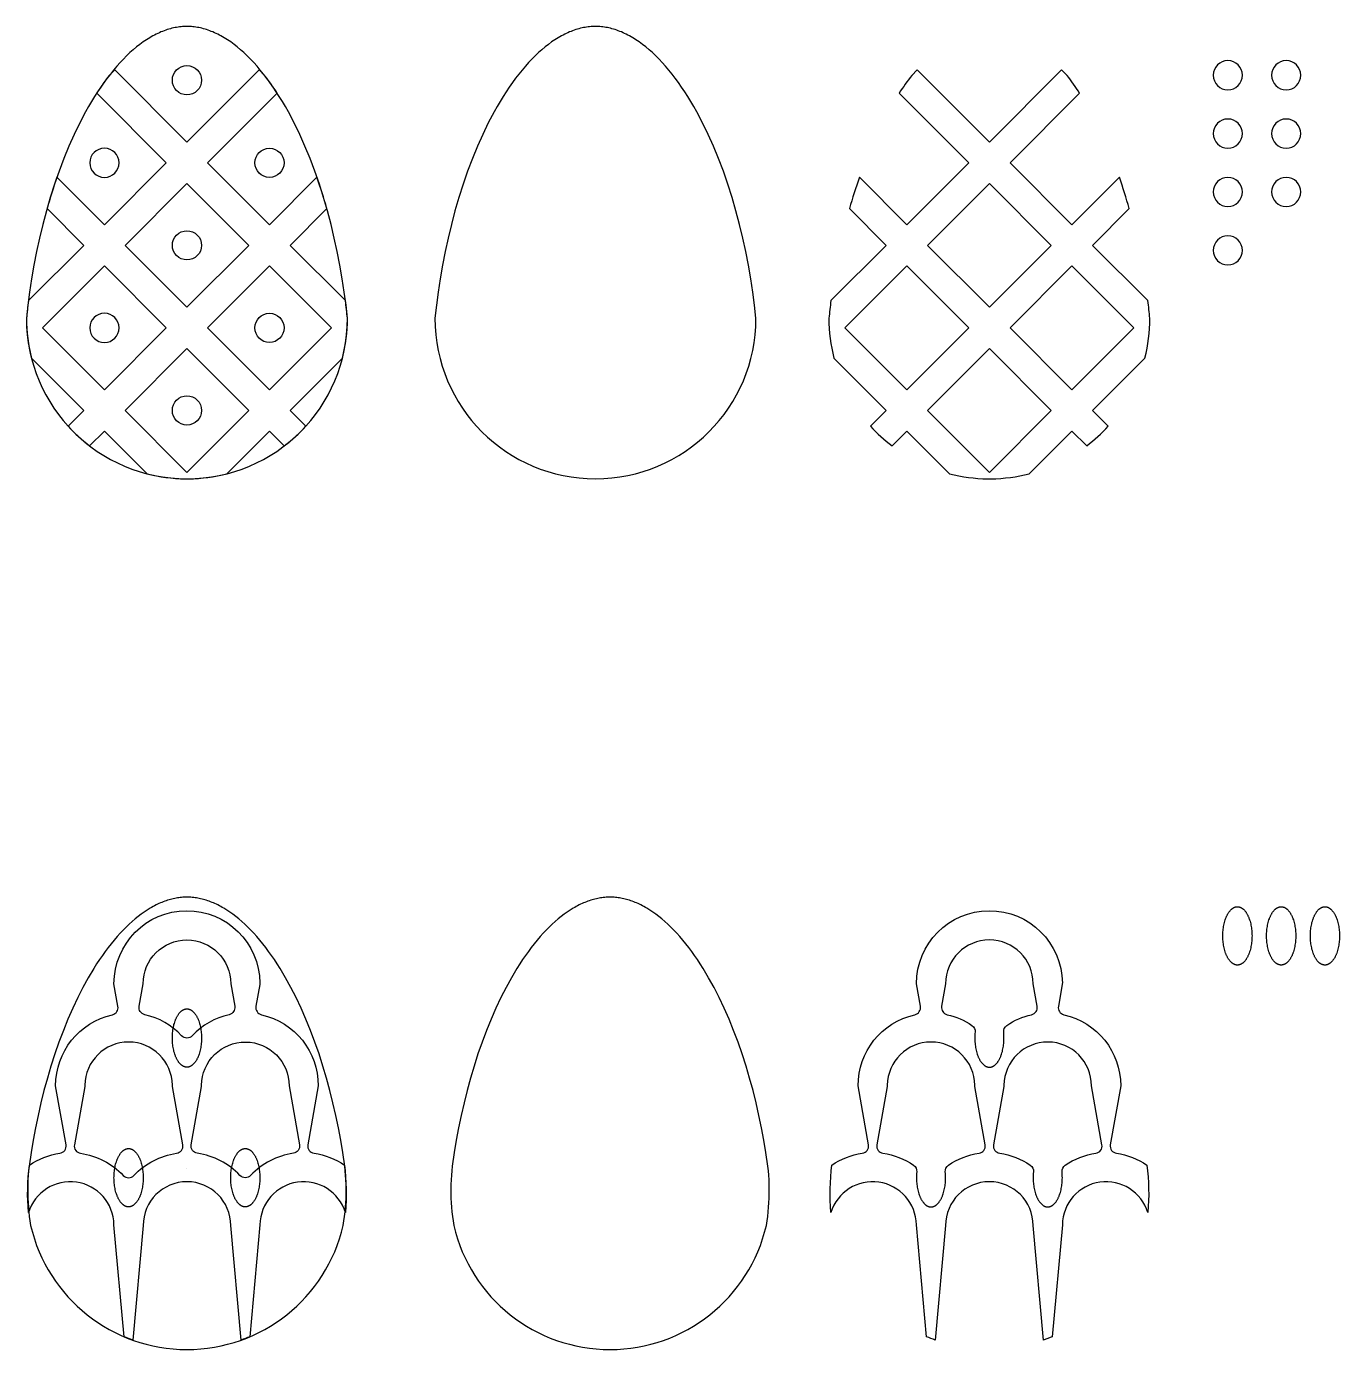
# Model space of a CAD drawing. Extents: x -221 to 104, y -309 to -96.
# Drawn here: x -11 to 79, y -306.5 to -215.8 of the extents above; entities that cross this region are included whole.
import ezdxf

# ---------------------------------------------------------------- set-up
doc = ezdxf.new("R2010")
doc.units = 0
doc.layers.add('DEFAULT', color=7, linetype='CONTINUOUS')
doc.layers.add('EGGS', color=7, linetype='CONTINUOUS')

msp = doc.modelspace()

# ---------------------------------------------------------------- linework, layer by layer
at = {"layer": 'DEFAULT'}
msp.add_line((0.001, -294.098), (-0.001, -294.098), dxfattribs=at)
for points in [[(4.994, -281.474), (4.728, -282.978, 0.399918), (5.11, -283.553, -0.350104), (9.001, -288.429), (8.289, -292.469, 0.423672), (8.71, -293.051, -0.113322), (10.798, -293.856, -0.051094), (10.865, -297.111, 0.851744), (5, -297.945), (4.307, -305.622, -0.01448), (3.714, -305.854), (3, -298, 1), (-3, -298), (-3.714, -305.854, -0.01448), (-4.307, -305.622), (-5, -297.945, 0.851744), (-10.865, -297.111, -0.051094), (-10.798, -293.856, -0.113322), (-8.71, -293.051, 0.423672), (-8.289, -292.469), (-9.001, -288.429, -0.350104), (-5.11, -283.553, 0.399918), (-4.728, -282.978), (-5.001, -281.429, -0.995275), (5.001, -281.382, -0.046068)], [(59.994, -281.474), (59.728, -282.978, 0.399918), (60.11, -283.553, -0.350104), (64.001, -288.429), (63.289, -292.469, 0.423672), (63.71, -293.051, -0.113322), (65.798, -293.856, -0.051094), (65.865, -297.111, 0.851744), (60, -297.945), (59.307, -305.622, -0.01448), (58.714, -305.854), (58, -298, 1), (52, -298), (51.286, -305.854, -0.01448), (50.693, -305.622), (50, -297.945, 0.851744), (44.135, -297.111, -0.051094), (44.202, -293.856, -0.113322), (46.29, -293.051, 0.423672), (46.711, -292.469), (45.999, -288.429, -0.350104), (49.89, -283.553, 0.399918), (50.272, -282.978), (49.999, -281.429, -0.995275), (60.001, -281.382, -0.046068)], [(2.892, -283.552, 0.148772), (0.364, -284.996, -0.4311), (-0.364, -284.996, 0.148772), (-2.892, -283.552, -0.400042), (-3.274, -282.978), (-3.001, -281.429, -1), (3.001, -281.429), (3.274, -282.978, -0.400042)], [(56.197, -284.287, -0.093177), (57.892, -283.552, 0.400042), (58.274, -282.978), (58.001, -281.429, 1), (51.999, -281.429), (51.726, -282.978, 0.400042), (52.108, -283.552, -0.093177), (53.803, -284.287, -0.276355), (54.02, -284.753, 0.026026), (54, -285.152), (54.001, -285.241), (54.004, -285.332), (54.009, -285.424), (54.017, -285.516), (54.026, -285.609), (54.039, -285.703), (54.053, -285.796), (54.07, -285.888), (54.09, -285.98), (54.112, -286.071), (54.136, -286.16), (54.163, -286.247), (54.192, -286.331), (54.208, -286.372), (54.224, -286.413), (54.24, -286.453), (54.257, -286.491), (54.275, -286.529), (54.293, -286.566), (54.311, -286.603), (54.33, -286.638), (54.35, -286.672), (54.37, -286.705), (54.39, -286.737), (54.411, -286.768), (54.432, -286.798), (54.453, -286.826), (54.474, -286.854), (54.496, -286.88), (54.518, -286.905), (54.541, -286.929), (54.563, -286.951), (54.586, -286.973), (54.609, -286.993), (54.632, -287.012), (54.643, -287.021), (54.655, -287.029), (54.667, -287.038), (54.678, -287.046), (54.69, -287.054), (54.702, -287.061), (54.713, -287.068), (54.725, -287.075), (54.737, -287.082), (54.748, -287.088), (54.76, -287.094), (54.771, -287.099), (54.783, -287.105), (54.795, -287.11), (54.806, -287.114), (54.818, -287.119), (54.83, -287.123), (54.841, -287.127), (54.853, -287.13), (54.864, -287.134), (54.876, -287.137), (54.887, -287.14), (54.899, -287.142), (54.91, -287.144), (54.922, -287.146), (54.933, -287.148), (54.944, -287.149), (54.955, -287.15), (54.967, -287.151), (54.978, -287.152), (54.989, -287.152), (55, -287.152), (55.011, -287.152), (55.022, -287.152), (55.033, -287.151), (55.045, -287.15), (55.056, -287.149), (55.067, -287.148), (55.078, -287.146), (55.09, -287.144), (55.101, -287.142), (55.113, -287.14), (55.124, -287.137), (55.136, -287.134), (55.147, -287.13), (55.159, -287.127), (55.17, -287.123), (55.182, -287.119), (55.194, -287.114), (55.205, -287.11), (55.217, -287.105), (55.229, -287.099), (55.24, -287.094), (55.252, -287.088), (55.263, -287.082), (55.275, -287.075), (55.287, -287.068), (55.298, -287.061), (55.31, -287.054), (55.322, -287.046), (55.333, -287.038), (55.345, -287.029), (55.357, -287.021), (55.368, -287.012), (55.391, -286.993), (55.414, -286.973), (55.437, -286.951), (55.459, -286.929), (55.482, -286.905), (55.504, -286.88), (55.526, -286.854), (55.547, -286.826), (55.568, -286.798), (55.589, -286.768), (55.61, -286.737), (55.63, -286.705), (55.65, -286.672), (55.67, -286.638), (55.689, -286.603), (55.707, -286.566), (55.725, -286.529), (55.743, -286.491), (55.76, -286.453), (55.776, -286.413), (55.792, -286.372), (55.808, -286.331), (55.837, -286.247), (55.864, -286.16), (55.888, -286.071), (55.91, -285.98), (55.93, -285.888), (55.947, -285.796), (55.961, -285.703), (55.974, -285.609), (55.983, -285.516), (55.991, -285.424), (55.996, -285.332), (55.999, -285.241), (56, -285.152, 0.026026), (55.98, -284.753, -0.276355)], [(-0.999, -288.391, 0.987119), (-7.001, -288.39, -0.040444), (-7.008, -288.471), (-7.714, -292.469, 0.423798), (-7.292, -293.05, -0.169671), (-4.364, -294.568, 0.431271), (-3.636, -294.568, -0.169574), (-0.71, -293.051, 0.423538), (-0.288, -292.469), (-0.992, -288.471, -0.040327)], [(0.999, -288.391, -0.993548), (7.001, -288.429), (7.714, -292.469, -0.423798), (7.292, -293.05, 0.169671), (4.364, -294.568, -0.431271), (3.636, -294.568, 0.169574), (0.71, -293.051, -0.423538), (0.288, -292.469), (0.992, -288.471, 0.040327)], [(52.197, -293.86, -0.113668), (54.29, -293.051, 0.423538), (54.712, -292.469), (54.008, -288.471, -0.040327), (54.001, -288.391, 0.987119), (47.999, -288.39, -0.040444), (47.992, -288.471), (47.286, -292.469, 0.423798), (47.708, -293.05, -0.113764), (49.803, -293.86, -0.276314), (50.02, -294.325, 0.026047), (50, -294.725), (50.001, -294.814), (50.004, -294.905), (50.009, -294.996), (50.017, -295.089), (50.026, -295.182), (50.039, -295.275), (50.053, -295.369), (50.07, -295.461), (50.09, -295.553), (50.112, -295.644), (50.136, -295.733), (50.163, -295.82), (50.192, -295.904), (50.208, -295.945), (50.224, -295.986), (50.24, -296.025), (50.257, -296.064), (50.275, -296.102), (50.293, -296.139), (50.311, -296.175), (50.33, -296.211), (50.35, -296.245), (50.37, -296.278), (50.39, -296.31), (50.411, -296.341), (50.432, -296.37), (50.453, -296.399), (50.474, -296.427), (50.496, -296.453), (50.518, -296.478), (50.541, -296.502), (50.563, -296.524), (50.586, -296.546), (50.609, -296.566), (50.632, -296.585), (50.643, -296.594), (50.655, -296.602), (50.667, -296.611), (50.678, -296.619), (50.69, -296.626), (50.702, -296.634), (50.713, -296.641), (50.725, -296.648), (50.737, -296.654), (50.748, -296.661), (50.76, -296.667), (50.771, -296.672), (50.783, -296.677), (50.795, -296.683), (50.806, -296.687), (50.818, -296.692), (50.83, -296.696), (50.841, -296.7), (50.853, -296.703), (50.864, -296.707), (50.876, -296.71), (50.887, -296.712), (50.899, -296.715), (50.91, -296.717), (50.922, -296.719), (50.933, -296.721), (50.944, -296.722), (50.955, -296.723), (50.967, -296.724), (50.978, -296.725), (50.989, -296.725), (51, -296.725), (51.011, -296.725), (51.022, -296.725), (51.033, -296.724), (51.045, -296.723), (51.056, -296.722), (51.067, -296.721), (51.078, -296.719), (51.09, -296.717), (51.101, -296.715), (51.113, -296.712), (51.124, -296.71), (51.136, -296.707), (51.147, -296.703), (51.159, -296.7), (51.17, -296.696), (51.182, -296.692), (51.194, -296.687), (51.205, -296.683), (51.217, -296.677), (51.229, -296.672), (51.24, -296.667), (51.252, -296.661), (51.263, -296.654), (51.275, -296.648), (51.287, -296.641), (51.298, -296.634), (51.31, -296.626), (51.322, -296.619), (51.333, -296.611), (51.345, -296.602), (51.357, -296.594), (51.368, -296.585), (51.391, -296.566), (51.414, -296.546), (51.437, -296.524), (51.459, -296.502), (51.482, -296.478), (51.504, -296.453), (51.526, -296.427), (51.547, -296.399), (51.568, -296.37), (51.589, -296.341), (51.61, -296.31), (51.63, -296.278), (51.65, -296.245), (51.67, -296.211), (51.689, -296.175), (51.707, -296.139), (51.725, -296.102), (51.743, -296.064), (51.76, -296.025), (51.776, -295.986), (51.792, -295.945), (51.808, -295.904), (51.837, -295.82), (51.864, -295.733), (51.888, -295.644), (51.91, -295.553), (51.93, -295.461), (51.947, -295.369), (51.961, -295.275), (51.974, -295.182), (51.983, -295.089), (51.991, -294.996), (51.996, -294.905), (51.999, -294.814), (52, -294.725, 0.026047), (51.98, -294.325, -0.276314)], [(60.197, -293.86, -0.113764), (62.292, -293.05, 0.423798), (62.714, -292.469), (62.001, -288.429, 0.993548), (55.999, -288.391, -0.040327), (55.992, -288.471), (55.288, -292.469, 0.423538), (55.71, -293.051, -0.113668), (57.803, -293.86, -0.276314), (58.02, -294.325, 0.026047), (58, -294.725), (58.001, -294.814), (58.004, -294.905), (58.009, -294.996), (58.017, -295.089), (58.026, -295.182), (58.039, -295.275), (58.053, -295.369), (58.07, -295.461), (58.09, -295.553), (58.112, -295.644), (58.136, -295.733), (58.163, -295.82), (58.192, -295.904), (58.208, -295.945), (58.224, -295.986), (58.24, -296.025), (58.257, -296.064), (58.275, -296.102), (58.293, -296.139), (58.311, -296.175), (58.33, -296.211), (58.35, -296.245), (58.37, -296.278), (58.39, -296.31), (58.411, -296.341), (58.432, -296.37), (58.453, -296.399), (58.474, -296.427), (58.496, -296.453), (58.518, -296.478), (58.541, -296.502), (58.563, -296.524), (58.586, -296.546), (58.609, -296.566), (58.632, -296.585), (58.643, -296.594), (58.655, -296.602), (58.667, -296.611), (58.678, -296.619), (58.69, -296.626), (58.702, -296.634), (58.713, -296.641), (58.725, -296.648), (58.737, -296.654), (58.748, -296.661), (58.76, -296.667), (58.771, -296.672), (58.783, -296.677), (58.795, -296.683), (58.806, -296.687), (58.818, -296.692), (58.83, -296.696), (58.841, -296.7), (58.853, -296.703), (58.864, -296.707), (58.876, -296.71), (58.887, -296.712), (58.899, -296.715), (58.91, -296.717), (58.922, -296.719), (58.933, -296.721), (58.944, -296.722), (58.955, -296.723), (58.967, -296.724), (58.978, -296.725), (58.989, -296.725), (59, -296.725), (59.011, -296.725), (59.022, -296.725), (59.033, -296.724), (59.045, -296.723), (59.056, -296.722), (59.067, -296.721), (59.078, -296.719), (59.09, -296.717), (59.101, -296.715), (59.113, -296.712), (59.124, -296.71), (59.136, -296.707), (59.147, -296.703), (59.159, -296.7), (59.17, -296.696), (59.182, -296.692), (59.194, -296.687), (59.205, -296.683), (59.217, -296.677), (59.229, -296.672), (59.24, -296.667), (59.252, -296.661), (59.263, -296.654), (59.275, -296.648), (59.287, -296.641), (59.298, -296.634), (59.31, -296.626), (59.322, -296.619), (59.333, -296.611), (59.345, -296.602), (59.357, -296.594), (59.368, -296.585), (59.391, -296.566), (59.414, -296.546), (59.437, -296.524), (59.459, -296.502), (59.482, -296.478), (59.504, -296.453), (59.526, -296.427), (59.547, -296.399), (59.568, -296.37), (59.589, -296.341), (59.61, -296.31), (59.63, -296.278), (59.65, -296.245), (59.67, -296.211), (59.689, -296.175), (59.707, -296.139), (59.725, -296.102), (59.743, -296.064), (59.76, -296.025), (59.776, -295.986), (59.792, -295.945), (59.808, -295.904), (59.837, -295.82), (59.864, -295.733), (59.888, -295.644), (59.91, -295.553), (59.93, -295.461), (59.947, -295.369), (59.961, -295.275), (59.974, -295.182), (59.983, -295.089), (59.991, -294.996), (59.996, -294.905), (59.999, -294.814), (60, -294.725, 0.026047), (59.98, -294.325, -0.276314)]]:
    msp.add_lwpolyline(points, format="xyb", close=True, dxfattribs=at)
for points in [[(72, -280.152), (71.989, -280.152), (71.978, -280.152), (71.967, -280.151), (71.955, -280.15), (71.944, -280.149), (71.933, -280.148), (71.922, -280.146), (71.91, -280.144), (71.899, -280.142), (71.887, -280.14), (71.876, -280.137), (71.864, -280.134), (71.853, -280.13), (71.841, -280.127), (71.83, -280.123), (71.818, -280.119), (71.806, -280.114), (71.795, -280.11), (71.783, -280.105), (71.771, -280.099), (71.76, -280.094), (71.748, -280.088), (71.737, -280.082), (71.725, -280.075), (71.713, -280.068), (71.702, -280.061), (71.69, -280.054), (71.678, -280.046), (71.667, -280.038), (71.655, -280.029), (71.643, -280.021), (71.632, -280.012), (71.609, -279.993), (71.586, -279.973), (71.563, -279.951), (71.541, -279.929), (71.518, -279.905), (71.496, -279.88), (71.474, -279.854), (71.453, -279.826), (71.432, -279.798), (71.411, -279.768), (71.39, -279.737), (71.37, -279.705), (71.35, -279.672), (71.33, -279.638), (71.311, -279.603), (71.293, -279.566), (71.275, -279.529), (71.257, -279.491), (71.24, -279.453), (71.224, -279.413), (71.208, -279.372), (71.192, -279.331), (71.163, -279.247), (71.136, -279.16), (71.112, -279.071), (71.09, -278.98), (71.07, -278.888), (71.053, -278.796), (71.039, -278.703), (71.026, -278.609), (71.017, -278.516), (71.009, -278.424), (71.004, -278.332), (71.001, -278.241), (71, -278.152), (71.001, -278.063), (71.004, -277.973), (71.009, -277.881), (71.017, -277.788), (71.026, -277.695), (71.039, -277.602), (71.053, -277.509), (71.07, -277.416), (71.09, -277.324), (71.112, -277.234), (71.136, -277.145), (71.163, -277.058), (71.192, -276.973), (71.208, -276.932), (71.224, -276.892), (71.24, -276.852), (71.257, -276.813), (71.275, -276.775), (71.293, -276.738), (71.311, -276.702), (71.33, -276.667), (71.35, -276.633), (71.37, -276.6), (71.39, -276.568), (71.411, -276.537), (71.432, -276.507), (71.453, -276.478), (71.474, -276.451), (71.496, -276.425), (71.518, -276.4), (71.541, -276.376), (71.563, -276.353), (71.586, -276.332), (71.609, -276.312), (71.632, -276.293), (71.643, -276.284), (71.655, -276.275), (71.667, -276.267), (71.678, -276.259), (71.69, -276.251), (71.702, -276.243), (71.713, -276.236), (71.725, -276.229), (71.737, -276.223), (71.748, -276.217), (71.76, -276.211), (71.771, -276.205), (71.783, -276.2), (71.795, -276.195), (71.806, -276.19), (71.818, -276.186), (71.83, -276.181), (71.841, -276.178), (71.853, -276.174), (71.864, -276.171), (71.876, -276.168), (71.887, -276.165), (71.899, -276.163), (71.91, -276.16), (71.922, -276.158), (71.933, -276.157), (71.944, -276.155), (71.955, -276.154), (71.967, -276.153), (71.978, -276.153), (71.989, -276.152), (72, -276.152), (72.011, -276.152), (72.022, -276.153), (72.033, -276.153), (72.045, -276.154), (72.056, -276.155), (72.067, -276.157), (72.078, -276.158), (72.09, -276.16), (72.101, -276.163), (72.113, -276.165), (72.124, -276.168), (72.136, -276.171), (72.147, -276.174), (72.159, -276.178), (72.17, -276.181), (72.182, -276.186), (72.194, -276.19), (72.205, -276.195), (72.217, -276.2), (72.229, -276.205), (72.24, -276.211), (72.252, -276.217), (72.263, -276.223), (72.275, -276.229), (72.287, -276.236), (72.298, -276.243), (72.31, -276.251), (72.322, -276.259), (72.333, -276.267), (72.345, -276.275), (72.357, -276.284), (72.368, -276.293), (72.391, -276.312), (72.414, -276.332), (72.437, -276.353), (72.459, -276.376), (72.482, -276.4), (72.504, -276.425), (72.526, -276.451), (72.547, -276.478), (72.568, -276.507), (72.589, -276.537), (72.61, -276.568), (72.63, -276.6), (72.65, -276.633), (72.67, -276.667), (72.689, -276.702), (72.707, -276.738), (72.725, -276.775), (72.743, -276.813), (72.76, -276.852), (72.776, -276.892), (72.792, -276.932), (72.808, -276.973), (72.837, -277.058), (72.864, -277.145), (72.888, -277.234), (72.91, -277.324), (72.93, -277.416), (72.947, -277.509), (72.961, -277.602), (72.974, -277.695), (72.983, -277.788), (72.991, -277.881), (72.996, -277.973), (72.999, -278.063), (73, -278.152), (72.999, -278.241), (72.996, -278.332), (72.991, -278.424), (72.983, -278.516), (72.974, -278.609), (72.961, -278.703), (72.947, -278.796), (72.93, -278.888), (72.91, -278.98), (72.888, -279.071), (72.864, -279.16), (72.837, -279.247), (72.808, -279.331), (72.792, -279.372), (72.776, -279.413), (72.76, -279.453), (72.743, -279.491), (72.725, -279.529), (72.707, -279.566), (72.689, -279.603), (72.67, -279.638), (72.65, -279.672), (72.63, -279.705), (72.61, -279.737), (72.589, -279.768), (72.568, -279.798), (72.547, -279.826), (72.526, -279.854), (72.504, -279.88), (72.482, -279.905), (72.459, -279.929), (72.437, -279.951), (72.414, -279.973), (72.391, -279.993), (72.368, -280.012), (72.357, -280.021), (72.345, -280.029), (72.333, -280.038), (72.322, -280.046), (72.31, -280.054), (72.298, -280.061), (72.287, -280.068), (72.275, -280.075), (72.263, -280.082), (72.252, -280.088), (72.24, -280.094), (72.229, -280.099), (72.217, -280.105), (72.205, -280.11), (72.194, -280.114), (72.182, -280.119), (72.17, -280.123), (72.159, -280.127), (72.147, -280.13), (72.136, -280.134), (72.124, -280.137), (72.113, -280.14), (72.101, -280.142), (72.09, -280.144), (72.078, -280.146), (72.067, -280.148), (72.056, -280.149), (72.045, -280.15), (72.033, -280.151), (72.022, -280.152), (72.011, -280.152)], [(75, -280.152), (74.989, -280.152), (74.978, -280.152), (74.967, -280.151), (74.955, -280.15), (74.944, -280.149), (74.933, -280.148), (74.922, -280.146), (74.91, -280.144), (74.899, -280.142), (74.887, -280.14), (74.876, -280.137), (74.864, -280.134), (74.853, -280.13), (74.841, -280.127), (74.83, -280.123), (74.818, -280.119), (74.806, -280.114), (74.795, -280.11), (74.783, -280.105), (74.771, -280.099), (74.76, -280.094), (74.748, -280.088), (74.737, -280.082), (74.725, -280.075), (74.713, -280.068), (74.702, -280.061), (74.69, -280.054), (74.678, -280.046), (74.667, -280.038), (74.655, -280.029), (74.643, -280.021), (74.632, -280.012), (74.609, -279.993), (74.586, -279.973), (74.563, -279.951), (74.541, -279.929), (74.518, -279.905), (74.496, -279.88), (74.474, -279.854), (74.453, -279.826), (74.432, -279.798), (74.411, -279.768), (74.39, -279.737), (74.37, -279.705), (74.35, -279.672), (74.33, -279.638), (74.311, -279.603), (74.293, -279.566), (74.275, -279.529), (74.257, -279.491), (74.24, -279.453), (74.224, -279.413), (74.208, -279.372), (74.192, -279.331), (74.163, -279.247), (74.136, -279.16), (74.112, -279.071), (74.09, -278.98), (74.07, -278.888), (74.053, -278.796), (74.039, -278.703), (74.026, -278.609), (74.017, -278.516), (74.009, -278.424), (74.004, -278.332), (74.001, -278.241), (74, -278.152), (74.001, -278.063), (74.004, -277.973), (74.009, -277.881), (74.017, -277.788), (74.026, -277.695), (74.039, -277.602), (74.053, -277.509), (74.07, -277.416), (74.09, -277.324), (74.112, -277.234), (74.136, -277.145), (74.163, -277.058), (74.192, -276.973), (74.208, -276.932), (74.224, -276.892), (74.24, -276.852), (74.257, -276.813), (74.275, -276.775), (74.293, -276.738), (74.311, -276.702), (74.33, -276.667), (74.35, -276.633), (74.37, -276.6), (74.39, -276.568), (74.411, -276.537), (74.432, -276.507), (74.453, -276.478), (74.474, -276.451), (74.496, -276.425), (74.518, -276.4), (74.541, -276.376), (74.563, -276.353), (74.586, -276.332), (74.609, -276.312), (74.632, -276.293), (74.643, -276.284), (74.655, -276.275), (74.667, -276.267), (74.678, -276.259), (74.69, -276.251), (74.702, -276.243), (74.713, -276.236), (74.725, -276.229), (74.737, -276.223), (74.748, -276.217), (74.76, -276.211), (74.771, -276.205), (74.783, -276.2), (74.795, -276.195), (74.806, -276.19), (74.818, -276.186), (74.83, -276.181), (74.841, -276.178), (74.853, -276.174), (74.864, -276.171), (74.876, -276.168), (74.887, -276.165), (74.899, -276.163), (74.91, -276.16), (74.922, -276.158), (74.933, -276.157), (74.944, -276.155), (74.955, -276.154), (74.967, -276.153), (74.978, -276.153), (74.989, -276.152), (75, -276.152), (75.011, -276.152), (75.022, -276.153), (75.033, -276.153), (75.045, -276.154), (75.056, -276.155), (75.067, -276.157), (75.078, -276.158), (75.09, -276.16), (75.101, -276.163), (75.113, -276.165), (75.124, -276.168), (75.136, -276.171), (75.147, -276.174), (75.159, -276.178), (75.17, -276.181), (75.182, -276.186), (75.194, -276.19), (75.205, -276.195), (75.217, -276.2), (75.229, -276.205), (75.24, -276.211), (75.252, -276.217), (75.263, -276.223), (75.275, -276.229), (75.287, -276.236), (75.298, -276.243), (75.31, -276.251), (75.322, -276.259), (75.333, -276.267), (75.345, -276.275), (75.357, -276.284), (75.368, -276.293), (75.391, -276.312), (75.414, -276.332), (75.437, -276.353), (75.459, -276.376), (75.482, -276.4), (75.504, -276.425), (75.526, -276.451), (75.547, -276.478), (75.568, -276.507), (75.589, -276.537), (75.61, -276.568), (75.63, -276.6), (75.65, -276.633), (75.67, -276.667), (75.689, -276.702), (75.707, -276.738), (75.725, -276.775), (75.743, -276.813), (75.76, -276.852), (75.776, -276.892), (75.792, -276.932), (75.808, -276.973), (75.837, -277.058), (75.864, -277.145), (75.888, -277.234), (75.91, -277.324), (75.93, -277.416), (75.947, -277.509), (75.961, -277.602), (75.974, -277.695), (75.983, -277.788), (75.991, -277.881), (75.996, -277.973), (75.999, -278.063), (76, -278.152), (75.999, -278.241), (75.996, -278.332), (75.991, -278.424), (75.983, -278.516), (75.974, -278.609), (75.961, -278.703), (75.947, -278.796), (75.93, -278.888), (75.91, -278.98), (75.888, -279.071), (75.864, -279.16), (75.837, -279.247), (75.808, -279.331), (75.792, -279.372), (75.776, -279.413), (75.76, -279.453), (75.743, -279.491), (75.725, -279.529), (75.707, -279.566), (75.689, -279.603), (75.67, -279.638), (75.65, -279.672), (75.63, -279.705), (75.61, -279.737), (75.589, -279.768), (75.568, -279.798), (75.547, -279.826), (75.526, -279.854), (75.504, -279.88), (75.482, -279.905), (75.459, -279.929), (75.437, -279.951), (75.414, -279.973), (75.391, -279.993), (75.368, -280.012), (75.357, -280.021), (75.345, -280.029), (75.333, -280.038), (75.322, -280.046), (75.31, -280.054), (75.298, -280.061), (75.287, -280.068), (75.275, -280.075), (75.263, -280.082), (75.252, -280.088), (75.24, -280.094), (75.229, -280.099), (75.217, -280.105), (75.205, -280.11), (75.194, -280.114), (75.182, -280.119), (75.17, -280.123), (75.159, -280.127), (75.147, -280.13), (75.136, -280.134), (75.124, -280.137), (75.113, -280.14), (75.101, -280.142), (75.09, -280.144), (75.078, -280.146), (75.067, -280.148), (75.056, -280.149), (75.045, -280.15), (75.033, -280.151), (75.022, -280.152), (75.011, -280.152)], [(78, -280.152), (77.989, -280.152), (77.978, -280.152), (77.967, -280.151), (77.955, -280.15), (77.944, -280.149), (77.933, -280.148), (77.922, -280.146), (77.91, -280.144), (77.899, -280.142), (77.887, -280.14), (77.876, -280.137), (77.864, -280.134), (77.853, -280.13), (77.841, -280.127), (77.83, -280.123), (77.818, -280.119), (77.806, -280.114), (77.795, -280.11), (77.783, -280.105), (77.771, -280.099), (77.76, -280.094), (77.748, -280.088), (77.737, -280.082), (77.725, -280.075), (77.713, -280.068), (77.702, -280.061), (77.69, -280.054), (77.678, -280.046), (77.667, -280.038), (77.655, -280.029), (77.643, -280.021), (77.632, -280.012), (77.609, -279.993), (77.586, -279.973), (77.563, -279.951), (77.541, -279.929), (77.518, -279.905), (77.496, -279.88), (77.474, -279.854), (77.453, -279.826), (77.432, -279.798), (77.411, -279.768), (77.39, -279.737), (77.37, -279.705), (77.35, -279.672), (77.33, -279.638), (77.311, -279.603), (77.293, -279.566), (77.275, -279.529), (77.257, -279.491), (77.24, -279.453), (77.224, -279.413), (77.208, -279.372), (77.192, -279.331), (77.163, -279.247), (77.136, -279.16), (77.112, -279.071), (77.09, -278.98), (77.07, -278.888), (77.053, -278.796), (77.039, -278.703), (77.026, -278.609), (77.017, -278.516), (77.009, -278.424), (77.004, -278.332), (77.001, -278.241), (77, -278.152), (77.001, -278.063), (77.004, -277.973), (77.009, -277.881), (77.017, -277.788), (77.026, -277.695), (77.039, -277.602), (77.053, -277.509), (77.07, -277.416), (77.09, -277.324), (77.112, -277.234), (77.136, -277.145), (77.163, -277.058), (77.192, -276.973), (77.208, -276.932), (77.224, -276.892), (77.24, -276.852), (77.257, -276.813), (77.275, -276.775), (77.293, -276.738), (77.311, -276.702), (77.33, -276.667), (77.35, -276.633), (77.37, -276.6), (77.39, -276.568), (77.411, -276.537), (77.432, -276.507), (77.453, -276.478), (77.474, -276.451), (77.496, -276.425), (77.518, -276.4), (77.541, -276.376), (77.563, -276.353), (77.586, -276.332), (77.609, -276.312), (77.632, -276.293), (77.643, -276.284), (77.655, -276.275), (77.667, -276.267), (77.678, -276.259), (77.69, -276.251), (77.702, -276.243), (77.713, -276.236), (77.725, -276.229), (77.737, -276.223), (77.748, -276.217), (77.76, -276.211), (77.771, -276.205), (77.783, -276.2), (77.795, -276.195), (77.806, -276.19), (77.818, -276.186), (77.83, -276.181), (77.841, -276.178), (77.853, -276.174), (77.864, -276.171), (77.876, -276.168), (77.887, -276.165), (77.899, -276.163), (77.91, -276.16), (77.922, -276.158), (77.933, -276.157), (77.944, -276.155), (77.955, -276.154), (77.967, -276.153), (77.978, -276.153), (77.989, -276.152), (78, -276.152), (78.011, -276.152), (78.022, -276.153), (78.033, -276.153), (78.045, -276.154), (78.056, -276.155), (78.067, -276.157), (78.078, -276.158), (78.09, -276.16), (78.101, -276.163), (78.113, -276.165), (78.124, -276.168), (78.136, -276.171), (78.147, -276.174), (78.159, -276.178), (78.17, -276.181), (78.182, -276.186), (78.194, -276.19), (78.205, -276.195), (78.217, -276.2), (78.229, -276.205), (78.24, -276.211), (78.252, -276.217), (78.263, -276.223), (78.275, -276.229), (78.287, -276.236), (78.298, -276.243), (78.31, -276.251), (78.322, -276.259), (78.333, -276.267), (78.345, -276.275), (78.357, -276.284), (78.368, -276.293), (78.391, -276.312), (78.414, -276.332), (78.437, -276.353), (78.459, -276.376), (78.482, -276.4), (78.504, -276.425), (78.526, -276.451), (78.547, -276.478), (78.568, -276.507), (78.589, -276.537), (78.61, -276.568), (78.63, -276.6), (78.65, -276.633), (78.67, -276.667), (78.689, -276.702), (78.707, -276.738), (78.725, -276.775), (78.743, -276.813), (78.76, -276.852), (78.776, -276.892), (78.792, -276.932), (78.808, -276.973), (78.837, -277.058), (78.864, -277.145), (78.888, -277.234), (78.91, -277.324), (78.93, -277.416), (78.947, -277.509), (78.961, -277.602), (78.974, -277.695), (78.983, -277.788), (78.991, -277.881), (78.996, -277.973), (78.999, -278.063), (79, -278.152), (78.999, -278.241), (78.996, -278.332), (78.991, -278.424), (78.983, -278.516), (78.974, -278.609), (78.961, -278.703), (78.947, -278.796), (78.93, -278.888), (78.91, -278.98), (78.888, -279.071), (78.864, -279.16), (78.837, -279.247), (78.808, -279.331), (78.792, -279.372), (78.776, -279.413), (78.76, -279.453), (78.743, -279.491), (78.725, -279.529), (78.707, -279.566), (78.689, -279.603), (78.67, -279.638), (78.65, -279.672), (78.63, -279.705), (78.61, -279.737), (78.589, -279.768), (78.568, -279.798), (78.547, -279.826), (78.526, -279.854), (78.504, -279.88), (78.482, -279.905), (78.459, -279.929), (78.437, -279.951), (78.414, -279.973), (78.391, -279.993), (78.368, -280.012), (78.357, -280.021), (78.345, -280.029), (78.333, -280.038), (78.322, -280.046), (78.31, -280.054), (78.298, -280.061), (78.287, -280.068), (78.275, -280.075), (78.263, -280.082), (78.252, -280.088), (78.24, -280.094), (78.229, -280.099), (78.217, -280.105), (78.205, -280.11), (78.194, -280.114), (78.182, -280.119), (78.17, -280.123), (78.159, -280.127), (78.147, -280.13), (78.136, -280.134), (78.124, -280.137), (78.113, -280.14), (78.101, -280.142), (78.09, -280.144), (78.078, -280.146), (78.067, -280.148), (78.056, -280.149), (78.045, -280.15), (78.033, -280.151), (78.022, -280.152), (78.011, -280.152)], [(0, -287.152), (-0.011, -287.152), (-0.022, -287.152), (-0.033, -287.151), (-0.045, -287.15), (-0.056, -287.149), (-0.067, -287.148), (-0.078, -287.146), (-0.09, -287.144), (-0.101, -287.142), (-0.113, -287.14), (-0.124, -287.137), (-0.136, -287.134), (-0.147, -287.13), (-0.159, -287.127), (-0.17, -287.123), (-0.182, -287.119), (-0.194, -287.114), (-0.205, -287.11), (-0.217, -287.105), (-0.229, -287.099), (-0.24, -287.094), (-0.252, -287.088), (-0.263, -287.082), (-0.275, -287.075), (-0.287, -287.068), (-0.298, -287.061), (-0.31, -287.054), (-0.322, -287.046), (-0.333, -287.038), (-0.345, -287.029), (-0.357, -287.021), (-0.368, -287.012), (-0.391, -286.993), (-0.414, -286.973), (-0.437, -286.951), (-0.459, -286.929), (-0.482, -286.905), (-0.504, -286.88), (-0.526, -286.854), (-0.547, -286.826), (-0.568, -286.798), (-0.589, -286.768), (-0.61, -286.737), (-0.63, -286.705), (-0.65, -286.672), (-0.67, -286.638), (-0.689, -286.603), (-0.707, -286.566), (-0.725, -286.529), (-0.743, -286.491), (-0.76, -286.453), (-0.776, -286.413), (-0.792, -286.372), (-0.808, -286.331), (-0.837, -286.247), (-0.864, -286.16), (-0.888, -286.071), (-0.91, -285.98), (-0.93, -285.888), (-0.947, -285.796), (-0.961, -285.703), (-0.974, -285.609), (-0.983, -285.516), (-0.991, -285.424), (-0.996, -285.332), (-0.999, -285.241), (-1, -285.152), (-0.999, -285.063), (-0.996, -284.973), (-0.991, -284.881), (-0.983, -284.788), (-0.974, -284.695), (-0.961, -284.602), (-0.947, -284.509), (-0.93, -284.416), (-0.91, -284.324), (-0.888, -284.234), (-0.864, -284.145), (-0.837, -284.058), (-0.808, -283.973), (-0.792, -283.932), (-0.776, -283.892), (-0.76, -283.852), (-0.743, -283.813), (-0.725, -283.775), (-0.707, -283.738), (-0.689, -283.702), (-0.67, -283.667), (-0.65, -283.633), (-0.63, -283.6), (-0.61, -283.568), (-0.589, -283.537), (-0.568, -283.507), (-0.547, -283.478), (-0.526, -283.451), (-0.504, -283.425), (-0.482, -283.4), (-0.459, -283.376), (-0.437, -283.353), (-0.414, -283.332), (-0.391, -283.312), (-0.368, -283.293), (-0.357, -283.284), (-0.345, -283.275), (-0.333, -283.267), (-0.322, -283.259), (-0.31, -283.251), (-0.298, -283.243), (-0.287, -283.236), (-0.275, -283.229), (-0.263, -283.223), (-0.252, -283.217), (-0.24, -283.211), (-0.229, -283.205), (-0.217, -283.2), (-0.205, -283.195), (-0.194, -283.19), (-0.182, -283.186), (-0.17, -283.181), (-0.159, -283.178), (-0.147, -283.174), (-0.136, -283.171), (-0.124, -283.168), (-0.113, -283.165), (-0.101, -283.163), (-0.09, -283.16), (-0.078, -283.158), (-0.067, -283.157), (-0.056, -283.155), (-0.045, -283.154), (-0.033, -283.153), (-0.022, -283.153), (-0.011, -283.152), (0, -283.152), (0.011, -283.152), (0.022, -283.153), (0.033, -283.153), (0.045, -283.154), (0.056, -283.155), (0.067, -283.157), (0.078, -283.158), (0.09, -283.16), (0.101, -283.163), (0.113, -283.165), (0.124, -283.168), (0.136, -283.171), (0.147, -283.174), (0.159, -283.178), (0.17, -283.181), (0.182, -283.186), (0.194, -283.19), (0.205, -283.195), (0.217, -283.2), (0.229, -283.205), (0.24, -283.211), (0.252, -283.217), (0.263, -283.223), (0.275, -283.229), (0.287, -283.236), (0.298, -283.243), (0.31, -283.251), (0.322, -283.259), (0.333, -283.267), (0.345, -283.275), (0.357, -283.284), (0.368, -283.293), (0.391, -283.312), (0.414, -283.332), (0.437, -283.353), (0.459, -283.376), (0.482, -283.4), (0.504, -283.425), (0.526, -283.451), (0.547, -283.478), (0.568, -283.507), (0.589, -283.537), (0.61, -283.568), (0.63, -283.6), (0.65, -283.633), (0.67, -283.667), (0.689, -283.702), (0.707, -283.738), (0.725, -283.775), (0.743, -283.813), (0.76, -283.852), (0.776, -283.892), (0.792, -283.932), (0.808, -283.973), (0.837, -284.058), (0.864, -284.145), (0.888, -284.234), (0.91, -284.324), (0.93, -284.416), (0.947, -284.509), (0.961, -284.602), (0.974, -284.695), (0.983, -284.788), (0.991, -284.881), (0.996, -284.973), (0.999, -285.063), (1, -285.152), (0.999, -285.241), (0.996, -285.332), (0.991, -285.424), (0.983, -285.516), (0.974, -285.609), (0.961, -285.703), (0.947, -285.796), (0.93, -285.888), (0.91, -285.98), (0.888, -286.071), (0.864, -286.16), (0.837, -286.247), (0.808, -286.331), (0.792, -286.372), (0.776, -286.413), (0.76, -286.453), (0.743, -286.491), (0.725, -286.529), (0.707, -286.566), (0.689, -286.603), (0.67, -286.638), (0.65, -286.672), (0.63, -286.705), (0.61, -286.737), (0.589, -286.768), (0.568, -286.798), (0.547, -286.826), (0.526, -286.854), (0.504, -286.88), (0.482, -286.905), (0.459, -286.929), (0.437, -286.951), (0.414, -286.973), (0.391, -286.993), (0.368, -287.012), (0.357, -287.021), (0.345, -287.029), (0.333, -287.038), (0.322, -287.046), (0.31, -287.054), (0.298, -287.061), (0.287, -287.068), (0.275, -287.075), (0.263, -287.082), (0.252, -287.088), (0.24, -287.094), (0.229, -287.099), (0.217, -287.105), (0.205, -287.11), (0.194, -287.114), (0.182, -287.119), (0.17, -287.123), (0.159, -287.127), (0.147, -287.13), (0.136, -287.134), (0.124, -287.137), (0.113, -287.14), (0.101, -287.142), (0.09, -287.144), (0.078, -287.146), (0.067, -287.148), (0.056, -287.149), (0.045, -287.15), (0.033, -287.151), (0.022, -287.152), (0.011, -287.152)], [(-4, -296.725), (-4.011, -296.725), (-4.022, -296.725), (-4.033, -296.724), (-4.045, -296.723), (-4.056, -296.722), (-4.067, -296.721), (-4.078, -296.719), (-4.09, -296.717), (-4.101, -296.715), (-4.113, -296.712), (-4.124, -296.71), (-4.136, -296.707), (-4.147, -296.703), (-4.159, -296.7), (-4.17, -296.696), (-4.182, -296.692), (-4.194, -296.687), (-4.205, -296.683), (-4.217, -296.677), (-4.229, -296.672), (-4.24, -296.667), (-4.252, -296.661), (-4.263, -296.654), (-4.275, -296.648), (-4.287, -296.641), (-4.298, -296.634), (-4.31, -296.626), (-4.322, -296.619), (-4.333, -296.611), (-4.345, -296.602), (-4.357, -296.594), (-4.368, -296.585), (-4.391, -296.566), (-4.414, -296.546), (-4.437, -296.524), (-4.459, -296.502), (-4.482, -296.478), (-4.504, -296.453), (-4.526, -296.427), (-4.547, -296.399), (-4.568, -296.37), (-4.589, -296.341), (-4.61, -296.31), (-4.63, -296.278), (-4.65, -296.245), (-4.67, -296.211), (-4.689, -296.175), (-4.707, -296.139), (-4.725, -296.102), (-4.743, -296.064), (-4.76, -296.025), (-4.776, -295.986), (-4.792, -295.945), (-4.808, -295.904), (-4.837, -295.82), (-4.864, -295.733), (-4.888, -295.644), (-4.91, -295.553), (-4.93, -295.461), (-4.947, -295.369), (-4.961, -295.275), (-4.974, -295.182), (-4.983, -295.089), (-4.991, -294.996), (-4.996, -294.905), (-4.999, -294.814), (-5, -294.725), (-4.999, -294.636), (-4.996, -294.545), (-4.991, -294.454), (-4.983, -294.361), (-4.974, -294.268), (-4.961, -294.175), (-4.947, -294.082), (-4.93, -293.989), (-4.91, -293.897), (-4.888, -293.806), (-4.864, -293.718), (-4.837, -293.631), (-4.808, -293.546), (-4.792, -293.505), (-4.776, -293.464), (-4.76, -293.425), (-4.743, -293.386), (-4.725, -293.348), (-4.707, -293.311), (-4.689, -293.275), (-4.67, -293.24), (-4.65, -293.205), (-4.63, -293.172), (-4.61, -293.14), (-4.589, -293.109), (-4.568, -293.08), (-4.547, -293.051), (-4.526, -293.024), (-4.504, -292.997), (-4.482, -292.972), (-4.459, -292.949), (-4.437, -292.926), (-4.414, -292.905), (-4.391, -292.884), (-4.368, -292.866), (-4.357, -292.857), (-4.345, -292.848), (-4.333, -292.839), (-4.322, -292.831), (-4.31, -292.824), (-4.298, -292.816), (-4.287, -292.809), (-4.275, -292.802), (-4.263, -292.796), (-4.252, -292.79), (-4.24, -292.784), (-4.229, -292.778), (-4.217, -292.773), (-4.205, -292.768), (-4.194, -292.763), (-4.182, -292.758), (-4.17, -292.754), (-4.159, -292.75), (-4.147, -292.747), (-4.136, -292.744), (-4.124, -292.741), (-4.113, -292.738), (-4.101, -292.735), (-4.09, -292.733), (-4.078, -292.731), (-4.067, -292.73), (-4.056, -292.728), (-4.045, -292.727), (-4.033, -292.726), (-4.022, -292.726), (-4.011, -292.725), (-4, -292.725), (-3.989, -292.725), (-3.978, -292.726), (-3.967, -292.726), (-3.955, -292.727), (-3.944, -292.728), (-3.933, -292.73), (-3.922, -292.731), (-3.91, -292.733), (-3.899, -292.735), (-3.887, -292.738), (-3.876, -292.741), (-3.864, -292.744), (-3.853, -292.747), (-3.841, -292.75), (-3.83, -292.754), (-3.818, -292.758), (-3.806, -292.763), (-3.795, -292.768), (-3.783, -292.773), (-3.771, -292.778), (-3.76, -292.784), (-3.748, -292.79), (-3.737, -292.796), (-3.725, -292.802), (-3.713, -292.809), (-3.702, -292.816), (-3.69, -292.824), (-3.678, -292.831), (-3.667, -292.839), (-3.655, -292.848), (-3.643, -292.857), (-3.632, -292.866), (-3.609, -292.884), (-3.586, -292.905), (-3.563, -292.926), (-3.541, -292.949), (-3.518, -292.972), (-3.496, -292.997), (-3.474, -293.024), (-3.453, -293.051), (-3.432, -293.08), (-3.411, -293.109), (-3.39, -293.14), (-3.37, -293.172), (-3.35, -293.205), (-3.33, -293.24), (-3.311, -293.275), (-3.293, -293.311), (-3.275, -293.348), (-3.257, -293.386), (-3.24, -293.425), (-3.224, -293.464), (-3.208, -293.505), (-3.192, -293.546), (-3.163, -293.631), (-3.136, -293.718), (-3.112, -293.806), (-3.09, -293.897), (-3.07, -293.989), (-3.053, -294.082), (-3.039, -294.175), (-3.026, -294.268), (-3.017, -294.361), (-3.009, -294.454), (-3.004, -294.545), (-3.001, -294.636), (-3, -294.725), (-3.001, -294.814), (-3.004, -294.905), (-3.009, -294.996), (-3.017, -295.089), (-3.026, -295.182), (-3.039, -295.275), (-3.053, -295.369), (-3.07, -295.461), (-3.09, -295.553), (-3.112, -295.644), (-3.136, -295.733), (-3.163, -295.82), (-3.192, -295.904), (-3.208, -295.945), (-3.224, -295.986), (-3.24, -296.025), (-3.257, -296.064), (-3.275, -296.102), (-3.293, -296.139), (-3.311, -296.175), (-3.33, -296.211), (-3.35, -296.245), (-3.37, -296.278), (-3.39, -296.31), (-3.411, -296.341), (-3.432, -296.37), (-3.453, -296.399), (-3.474, -296.427), (-3.496, -296.453), (-3.518, -296.478), (-3.541, -296.502), (-3.563, -296.524), (-3.586, -296.546), (-3.609, -296.566), (-3.632, -296.585), (-3.643, -296.594), (-3.655, -296.602), (-3.667, -296.611), (-3.678, -296.619), (-3.69, -296.626), (-3.702, -296.634), (-3.713, -296.641), (-3.725, -296.648), (-3.737, -296.654), (-3.748, -296.661), (-3.76, -296.667), (-3.771, -296.672), (-3.783, -296.677), (-3.795, -296.683), (-3.806, -296.687), (-3.818, -296.692), (-3.83, -296.696), (-3.841, -296.7), (-3.853, -296.703), (-3.864, -296.707), (-3.876, -296.71), (-3.887, -296.712), (-3.899, -296.715), (-3.91, -296.717), (-3.922, -296.719), (-3.933, -296.721), (-3.944, -296.722), (-3.955, -296.723), (-3.967, -296.724), (-3.978, -296.725), (-3.989, -296.725)], [(4, -296.725), (3.989, -296.725), (3.978, -296.725), (3.967, -296.724), (3.955, -296.723), (3.944, -296.722), (3.933, -296.721), (3.922, -296.719), (3.91, -296.717), (3.899, -296.715), (3.887, -296.712), (3.876, -296.71), (3.864, -296.707), (3.853, -296.703), (3.841, -296.7), (3.83, -296.696), (3.818, -296.692), (3.806, -296.687), (3.795, -296.683), (3.783, -296.677), (3.771, -296.672), (3.76, -296.667), (3.748, -296.661), (3.737, -296.654), (3.725, -296.648), (3.713, -296.641), (3.702, -296.634), (3.69, -296.626), (3.678, -296.619), (3.667, -296.611), (3.655, -296.602), (3.643, -296.594), (3.632, -296.585), (3.609, -296.566), (3.586, -296.546), (3.563, -296.524), (3.541, -296.502), (3.518, -296.478), (3.496, -296.453), (3.474, -296.427), (3.453, -296.399), (3.432, -296.37), (3.411, -296.341), (3.39, -296.31), (3.37, -296.278), (3.35, -296.245), (3.33, -296.211), (3.311, -296.175), (3.293, -296.139), (3.275, -296.102), (3.257, -296.064), (3.24, -296.025), (3.224, -295.986), (3.208, -295.945), (3.192, -295.904), (3.163, -295.82), (3.136, -295.733), (3.112, -295.644), (3.09, -295.553), (3.07, -295.461), (3.053, -295.369), (3.039, -295.275), (3.026, -295.182), (3.017, -295.089), (3.009, -294.996), (3.004, -294.905), (3.001, -294.814), (3, -294.725), (3.001, -294.636), (3.004, -294.545), (3.009, -294.454), (3.017, -294.361), (3.026, -294.268), (3.039, -294.175), (3.053, -294.082), (3.07, -293.989), (3.09, -293.897), (3.112, -293.806), (3.136, -293.718), (3.163, -293.631), (3.192, -293.546), (3.208, -293.505), (3.224, -293.464), (3.24, -293.425), (3.257, -293.386), (3.275, -293.348), (3.293, -293.311), (3.311, -293.275), (3.33, -293.24), (3.35, -293.205), (3.37, -293.172), (3.39, -293.14), (3.411, -293.109), (3.432, -293.08), (3.453, -293.051), (3.474, -293.024), (3.496, -292.997), (3.518, -292.972), (3.541, -292.949), (3.563, -292.926), (3.586, -292.905), (3.609, -292.884), (3.632, -292.866), (3.643, -292.857), (3.655, -292.848), (3.667, -292.839), (3.678, -292.831), (3.69, -292.824), (3.702, -292.816), (3.713, -292.809), (3.725, -292.802), (3.737, -292.796), (3.748, -292.79), (3.76, -292.784), (3.771, -292.778), (3.783, -292.773), (3.795, -292.768), (3.806, -292.763), (3.818, -292.758), (3.83, -292.754), (3.841, -292.75), (3.853, -292.747), (3.864, -292.744), (3.876, -292.741), (3.887, -292.738), (3.899, -292.735), (3.91, -292.733), (3.922, -292.731), (3.933, -292.73), (3.944, -292.728), (3.955, -292.727), (3.967, -292.726), (3.978, -292.726), (3.989, -292.725), (4, -292.725), (4.011, -292.725), (4.022, -292.726), (4.033, -292.726), (4.045, -292.727), (4.056, -292.728), (4.067, -292.73), (4.078, -292.731), (4.09, -292.733), (4.101, -292.735), (4.113, -292.738), (4.124, -292.741), (4.136, -292.744), (4.147, -292.747), (4.159, -292.75), (4.17, -292.754), (4.182, -292.758), (4.194, -292.763), (4.205, -292.768), (4.217, -292.773), (4.229, -292.778), (4.24, -292.784), (4.252, -292.79), (4.263, -292.796), (4.275, -292.802), (4.287, -292.809), (4.298, -292.816), (4.31, -292.824), (4.322, -292.831), (4.333, -292.839), (4.345, -292.848), (4.357, -292.857), (4.368, -292.866), (4.391, -292.884), (4.414, -292.905), (4.437, -292.926), (4.459, -292.949), (4.482, -292.972), (4.504, -292.997), (4.526, -293.024), (4.547, -293.051), (4.568, -293.08), (4.589, -293.109), (4.61, -293.14), (4.63, -293.172), (4.65, -293.205), (4.67, -293.24), (4.689, -293.275), (4.707, -293.311), (4.725, -293.348), (4.743, -293.386), (4.76, -293.425), (4.776, -293.464), (4.792, -293.505), (4.808, -293.546), (4.837, -293.631), (4.864, -293.718), (4.888, -293.806), (4.91, -293.897), (4.93, -293.989), (4.947, -294.082), (4.961, -294.175), (4.974, -294.268), (4.983, -294.361), (4.991, -294.454), (4.996, -294.545), (4.999, -294.636), (5, -294.725), (4.999, -294.814), (4.996, -294.905), (4.991, -294.996), (4.983, -295.089), (4.974, -295.182), (4.961, -295.275), (4.947, -295.369), (4.93, -295.461), (4.91, -295.553), (4.888, -295.644), (4.864, -295.733), (4.837, -295.82), (4.808, -295.904), (4.792, -295.945), (4.776, -295.986), (4.76, -296.025), (4.743, -296.064), (4.725, -296.102), (4.707, -296.139), (4.689, -296.175), (4.67, -296.211), (4.65, -296.245), (4.63, -296.278), (4.61, -296.31), (4.589, -296.341), (4.568, -296.37), (4.547, -296.399), (4.526, -296.427), (4.504, -296.453), (4.482, -296.478), (4.459, -296.502), (4.437, -296.524), (4.414, -296.546), (4.391, -296.566), (4.368, -296.585), (4.357, -296.594), (4.345, -296.602), (4.333, -296.611), (4.322, -296.619), (4.31, -296.626), (4.298, -296.634), (4.287, -296.641), (4.275, -296.648), (4.263, -296.654), (4.252, -296.661), (4.24, -296.667), (4.229, -296.672), (4.217, -296.677), (4.205, -296.683), (4.194, -296.687), (4.182, -296.692), (4.17, -296.696), (4.159, -296.7), (4.147, -296.703), (4.136, -296.707), (4.124, -296.71), (4.113, -296.712), (4.101, -296.715), (4.09, -296.717), (4.078, -296.719), (4.067, -296.721), (4.056, -296.722), (4.045, -296.723), (4.033, -296.724), (4.022, -296.725), (4.011, -296.725)]]:
    msp.add_lwpolyline(points, close=True, dxfattribs=at)
at = {"layer": 'EGGS'}
for points in [[(11, -235.829), (10.902, -234.937), (10.784, -234.032), (10.645, -233.115), (10.486, -232.189), (10.305, -231.259), (10.102, -230.326), (9.878, -229.394), (9.632, -228.467), (9.364, -227.549), (9.076, -226.643), (8.767, -225.754), (8.439, -224.885), (8.091, -224.04), (7.727, -223.223), (7.346, -222.437), (6.95, -221.687), (6.747, -221.325), (6.541, -220.974), (6.332, -220.632), (6.12, -220.302), (5.906, -219.982), (5.689, -219.673), (5.471, -219.375), (5.251, -219.089), (5.029, -218.814), (4.806, -218.552), (4.582, -218.301), (4.357, -218.063), (4.132, -217.837), (3.906, -217.623), (3.679, -217.422), (3.453, -217.233), (3.227, -217.056), (3.002, -216.892), (2.89, -216.815), (2.777, -216.74), (2.665, -216.669), (2.554, -216.601), (2.442, -216.535), (2.331, -216.473), (2.22, -216.414), (2.109, -216.358), (1.999, -216.305), (1.889, -216.254), (1.78, -216.207), (1.671, -216.163), (1.563, -216.121), (1.454, -216.082), (1.347, -216.047), (1.24, -216.014), (1.133, -215.984), (1.027, -215.956), (0.922, -215.932), (0.817, -215.91), (0.712, -215.89), (0.609, -215.874), (0.506, -215.86), (0.403, -215.849), (0.301, -215.84), (0.2, -215.834), (0.1, -215.83), (0, -215.829), (-0.1, -215.83), (-0.2, -215.834), (-0.301, -215.84), (-0.403, -215.849), (-0.506, -215.86), (-0.609, -215.874), (-0.712, -215.89), (-0.817, -215.91), (-0.922, -215.932), (-1.027, -215.956), (-1.133, -215.984), (-1.24, -216.014), (-1.347, -216.047), (-1.454, -216.082), (-1.563, -216.121), (-1.671, -216.163), (-1.78, -216.207), (-1.889, -216.254), (-1.999, -216.305), (-2.109, -216.358), (-2.22, -216.414), (-2.331, -216.473), (-2.442, -216.535), (-2.554, -216.601), (-2.665, -216.669), (-2.777, -216.74), (-2.89, -216.815), (-3.002, -216.892), (-3.227, -217.056), (-3.453, -217.233), (-3.679, -217.422), (-3.906, -217.623), (-4.132, -217.837), (-4.357, -218.063), (-4.582, -218.301), (-4.806, -218.552), (-5.029, -218.814), (-5.251, -219.089), (-5.471, -219.375), (-5.689, -219.673), (-5.906, -219.982), (-6.12, -220.302), (-6.332, -220.632), (-6.541, -220.974), (-6.747, -221.325), (-6.95, -221.687), (-7.346, -222.437), (-7.727, -223.223), (-8.091, -224.04), (-8.439, -224.885), (-8.767, -225.754), (-9.076, -226.643), (-9.364, -227.549), (-9.632, -228.467), (-9.878, -229.394), (-10.102, -230.326), (-10.305, -231.259), (-10.486, -232.189), (-10.645, -233.115), (-10.784, -234.032), (-10.902, -234.937), (-11, -235.829, 1)], [(39, -235.829), (38.902, -234.937), (38.784, -234.032), (38.645, -233.115), (38.486, -232.189), (38.305, -231.259), (38.102, -230.326), (37.878, -229.394), (37.632, -228.467), (37.364, -227.549), (37.076, -226.643), (36.767, -225.754), (36.439, -224.885), (36.091, -224.04), (35.727, -223.223), (35.346, -222.437), (34.95, -221.687), (34.747, -221.325), (34.541, -220.974), (34.332, -220.632), (34.12, -220.302), (33.906, -219.982), (33.689, -219.673), (33.471, -219.375), (33.251, -219.089), (33.029, -218.814), (32.806, -218.552), (32.582, -218.301), (32.357, -218.063), (32.132, -217.837), (31.906, -217.623), (31.679, -217.422), (31.453, -217.233), (31.227, -217.056), (31.002, -216.892), (30.89, -216.815), (30.777, -216.74), (30.665, -216.669), (30.554, -216.601), (30.442, -216.535), (30.331, -216.473), (30.22, -216.414), (30.109, -216.358), (29.999, -216.305), (29.889, -216.254), (29.78, -216.207), (29.671, -216.163), (29.563, -216.121), (29.454, -216.082), (29.347, -216.047), (29.24, -216.014), (29.133, -215.984), (29.027, -215.956), (28.922, -215.932), (28.817, -215.91), (28.712, -215.89), (28.609, -215.874), (28.506, -215.86), (28.403, -215.849), (28.301, -215.84), (28.2, -215.834), (28.1, -215.83), (28, -215.829), (27.9, -215.83), (27.8, -215.834), (27.699, -215.84), (27.597, -215.849), (27.494, -215.86), (27.391, -215.874), (27.288, -215.89), (27.183, -215.91), (27.078, -215.932), (26.973, -215.956), (26.867, -215.984), (26.76, -216.014), (26.653, -216.047), (26.546, -216.082), (26.437, -216.121), (26.329, -216.163), (26.22, -216.207), (26.111, -216.254), (26.001, -216.305), (25.891, -216.358), (25.78, -216.414), (25.669, -216.473), (25.558, -216.535), (25.446, -216.601), (25.335, -216.669), (25.223, -216.74), (25.11, -216.815), (24.998, -216.892), (24.773, -217.056), (24.547, -217.233), (24.321, -217.422), (24.094, -217.623), (23.868, -217.837), (23.643, -218.063), (23.418, -218.301), (23.194, -218.552), (22.971, -218.814), (22.749, -219.089), (22.529, -219.375), (22.311, -219.673), (22.094, -219.982), (21.88, -220.302), (21.668, -220.632), (21.459, -220.974), (21.253, -221.325), (21.05, -221.687), (20.654, -222.437), (20.273, -223.223), (19.909, -224.04), (19.561, -224.885), (19.233, -225.754), (18.924, -226.643), (18.636, -227.549), (18.368, -228.467), (18.122, -229.394), (17.898, -230.326), (17.695, -231.259), (17.514, -232.189), (17.355, -233.115), (17.216, -234.032), (17.098, -234.937), (17, -235.829, 1)], [(0.122, -246.828, 0.059906), (2.729, -246.485), (5.657, -243.557), (6.673, -244.573, 0.04559), (8.148, -243.219), (7.071, -242.142), (10.656, -238.557, 0.062749), (11, -235.829, 0.006721), (10.863, -234.62), (7.071, -230.829), (9.588, -228.311, 0.014988), (8.911, -226.16), (5.657, -229.414), (1.414, -225.172), (6.185, -220.401, 0.021637), (5.324, -219.182), (4.95, -218.808), (0, -223.758), (-4.95, -218.808), (-5.324, -219.182, 0.021637), (-6.185, -220.401), (-1.414, -225.172), (-5.657, -229.414), (-8.911, -226.16, 0.014988), (-9.588, -228.311), (-7.071, -230.829), (-10.863, -234.62, 0.006721), (-11, -235.829, 0.062749), (-10.656, -238.557), (-7.071, -242.142), (-8.148, -243.219, 0.04559), (-6.673, -244.573), (-5.657, -243.557), (-2.729, -246.485, 0.059906), (-0.122, -246.828)], [(55.122, -246.828, 0.059906), (57.729, -246.485), (60.657, -243.557), (61.673, -244.573, 0.04559), (63.148, -243.219), (62.071, -242.142), (65.656, -238.557, 0.062749), (66, -235.829, 0.006721), (65.863, -234.62), (62.071, -230.829), (64.588, -228.311, 0.014988), (63.911, -226.16), (60.657, -229.414), (56.414, -225.172), (61.185, -220.401, 0.021637), (60.324, -219.182), (59.95, -218.808), (55, -223.758), (50.05, -218.808), (49.676, -219.182, 0.021637), (48.815, -220.401), (53.586, -225.172), (49.343, -229.414), (46.089, -226.16, 0.014988), (45.412, -228.311), (47.929, -230.829), (44.137, -234.62, 0.006721), (44, -235.829, 0.062749), (44.344, -238.557), (47.929, -242.142), (46.852, -243.219, 0.04559), (48.327, -244.573), (49.343, -243.557), (52.271, -246.485, 0.059906), (54.878, -246.828)], [(10.679, -293), (10.539, -292.157), (10.381, -291.308), (10.205, -290.456), (10.01, -289.604), (9.798, -288.754), (9.567, -287.909), (9.319, -287.072), (9.053, -286.246), (8.771, -285.434), (8.471, -284.639), (8.156, -283.864), (7.827, -283.112), (7.483, -282.385), (7.127, -281.686), (6.759, -281.018), (6.38, -280.382), (6.188, -280.077), (5.993, -279.781), (5.796, -279.494), (5.598, -279.217), (5.397, -278.949), (5.196, -278.691), (4.993, -278.442), (4.789, -278.204), (4.584, -277.975), (4.379, -277.757), (4.173, -277.549), (3.967, -277.351), (3.76, -277.164), (3.553, -276.986), (3.347, -276.82), (3.141, -276.663), (2.935, -276.517), (2.73, -276.381), (2.526, -276.256), (2.424, -276.196), (2.323, -276.14), (2.221, -276.086), (2.12, -276.034), (2.019, -275.985), (1.919, -275.939), (1.819, -275.895), (1.719, -275.853), (1.62, -275.814), (1.521, -275.777), (1.422, -275.743), (1.324, -275.711), (1.226, -275.681), (1.129, -275.654), (1.032, -275.629), (0.936, -275.606), (0.84, -275.586), (0.745, -275.567), (0.65, -275.551), (0.555, -275.538), (0.461, -275.526), (0.368, -275.517), (0.275, -275.509), (0.183, -275.504), (0.091, -275.501), (0, -275.5), (-0.091, -275.501), (-0.183, -275.504), (-0.275, -275.509), (-0.368, -275.517), (-0.461, -275.526), (-0.555, -275.538), (-0.65, -275.551), (-0.745, -275.567), (-0.84, -275.586), (-0.936, -275.606), (-1.032, -275.629), (-1.129, -275.654), (-1.226, -275.681), (-1.324, -275.711), (-1.422, -275.743), (-1.521, -275.777), (-1.62, -275.814), (-1.719, -275.853), (-1.819, -275.895), (-1.919, -275.939), (-2.019, -275.985), (-2.12, -276.034), (-2.221, -276.086), (-2.323, -276.14), (-2.424, -276.196), (-2.526, -276.256), (-2.73, -276.381), (-2.935, -276.517), (-3.141, -276.663), (-3.347, -276.82), (-3.553, -276.986), (-3.76, -277.164), (-3.967, -277.351), (-4.173, -277.549), (-4.379, -277.757), (-4.584, -277.975), (-4.789, -278.204), (-4.993, -278.442), (-5.196, -278.691), (-5.397, -278.949), (-5.598, -279.217), (-5.796, -279.494), (-5.993, -279.781), (-6.188, -280.077), (-6.38, -280.382), (-6.759, -281.018), (-7.127, -281.686), (-7.483, -282.385), (-7.827, -283.112), (-8.156, -283.864), (-8.471, -284.639), (-8.771, -285.434), (-9.053, -286.246), (-9.319, -287.072), (-9.567, -287.909), (-9.798, -288.754), (-10.01, -289.604), (-10.205, -290.456), (-10.381, -291.308), (-10.539, -292.157), (-10.679, -293, 0.08789), (-10.712, -298, 0.793492), (10.712, -298, 0.08789)], [(39.679, -293), (39.539, -292.157), (39.381, -291.308), (39.205, -290.456), (39.01, -289.604), (38.798, -288.754), (38.567, -287.909), (38.319, -287.072), (38.053, -286.246), (37.771, -285.434), (37.471, -284.639), (37.156, -283.864), (36.827, -283.112), (36.483, -282.385), (36.127, -281.686), (35.759, -281.018), (35.38, -280.382), (35.188, -280.077), (34.993, -279.781), (34.796, -279.494), (34.598, -279.217), (34.397, -278.949), (34.196, -278.691), (33.993, -278.442), (33.789, -278.204), (33.584, -277.975), (33.379, -277.757), (33.173, -277.549), (32.967, -277.351), (32.76, -277.164), (32.553, -276.986), (32.347, -276.82), (32.141, -276.663), (31.935, -276.517), (31.73, -276.381), (31.526, -276.256), (31.424, -276.196), (31.323, -276.14), (31.221, -276.086), (31.12, -276.034), (31.019, -275.985), (30.919, -275.939), (30.819, -275.895), (30.719, -275.853), (30.62, -275.814), (30.521, -275.777), (30.422, -275.743), (30.324, -275.711), (30.226, -275.681), (30.129, -275.654), (30.032, -275.629), (29.936, -275.606), (29.84, -275.586), (29.745, -275.567), (29.65, -275.551), (29.555, -275.538), (29.461, -275.526), (29.368, -275.517), (29.275, -275.509), (29.183, -275.504), (29.091, -275.501), (29, -275.5), (28.909, -275.501), (28.817, -275.504), (28.725, -275.509), (28.632, -275.517), (28.539, -275.526), (28.445, -275.538), (28.35, -275.551), (28.255, -275.567), (28.16, -275.586), (28.064, -275.606), (27.968, -275.629), (27.871, -275.654), (27.774, -275.681), (27.676, -275.711), (27.578, -275.743), (27.479, -275.777), (27.38, -275.814), (27.281, -275.853), (27.181, -275.895), (27.081, -275.939), (26.981, -275.985), (26.88, -276.034), (26.779, -276.086), (26.677, -276.14), (26.576, -276.196), (26.474, -276.256), (26.27, -276.381), (26.065, -276.517), (25.859, -276.663), (25.653, -276.82), (25.447, -276.986), (25.24, -277.164), (25.033, -277.351), (24.827, -277.549), (24.621, -277.757), (24.416, -277.975), (24.211, -278.204), (24.007, -278.442), (23.804, -278.691), (23.603, -278.949), (23.402, -279.217), (23.204, -279.494), (23.007, -279.781), (22.812, -280.077), (22.62, -280.382), (22.241, -281.018), (21.873, -281.686), (21.517, -282.385), (21.173, -283.112), (20.844, -283.864), (20.529, -284.639), (20.229, -285.434), (19.947, -286.246), (19.681, -287.072), (19.433, -287.909), (19.202, -288.754), (18.99, -289.604), (18.795, -290.456), (18.619, -291.308), (18.461, -292.157), (18.321, -293, 0.08789), (18.288, -298, 0.793492), (39.712, -298, 0.08789)]]:
    msp.add_lwpolyline(points, format="xyb", close=True, dxfattribs=at)
for points in [[(0, -235.071), (-4.243, -230.829), (0, -226.586), (4.243, -230.829)], [(55, -235.071), (50.757, -230.829), (55, -226.586), (59.243, -230.829)], [(-5.657, -232.243), (-1.414, -236.486), (-5.657, -240.728), (-9.899, -236.486)], [(5.657, -232.243), (1.414, -236.486), (5.657, -240.728), (9.899, -236.486)], [(49.343, -232.243), (53.586, -236.486), (49.343, -240.728), (45.101, -236.486)], [(60.657, -232.243), (56.414, -236.486), (60.657, -240.728), (64.899, -236.486)], [(0, -246.385), (-4.243, -242.142), (0, -237.9), (4.243, -242.142)], [(55, -246.385), (50.757, -242.142), (55, -237.9), (59.243, -242.142)]]:
    msp.add_lwpolyline(points, close=True, dxfattribs=at)
for centre in [(0, -219.515), (5.657, -225.172), (0, -230.829), (5.657, -236.486), (0, -242.142)]:
    msp.add_circle(centre, 1, dxfattribs=at)
at = {"layer": 'EGGS', "extrusion": (0, 0, -1)}
for centre in [(-71.343, -219.172), (-75.343, -219.172), (-71.343, -223.172), (-75.343, -223.172), (5.657, -225.172), (-71.343, -227.172), (-75.343, -227.172), (-71.343, -231.172), (5.657, -236.486)]:
    msp.add_circle(centre, 1, dxfattribs=at)

doc.saveas('drawing.dxf')
